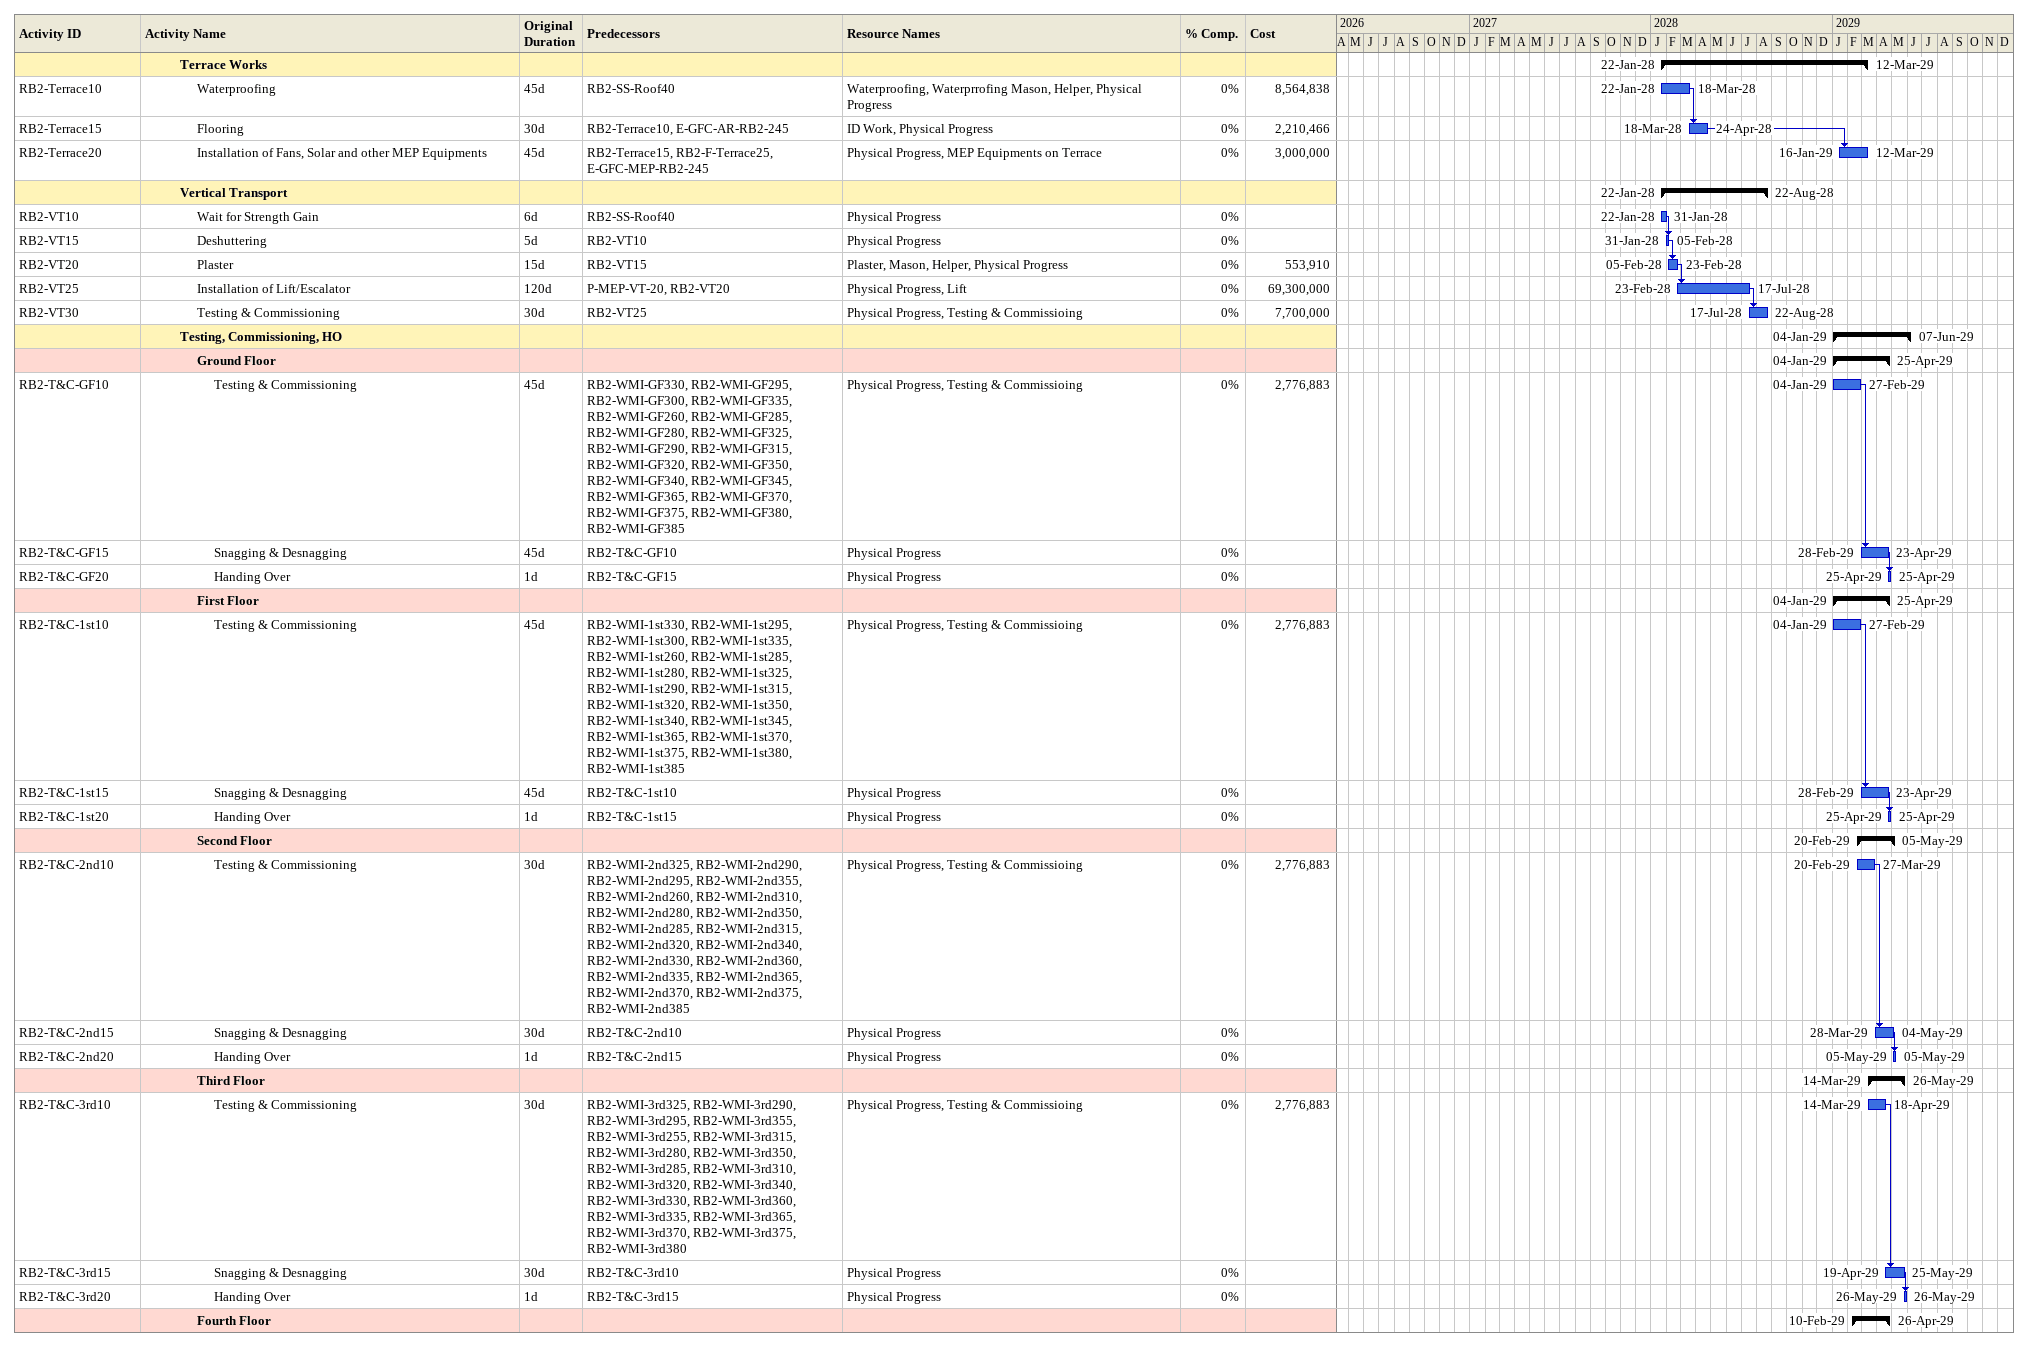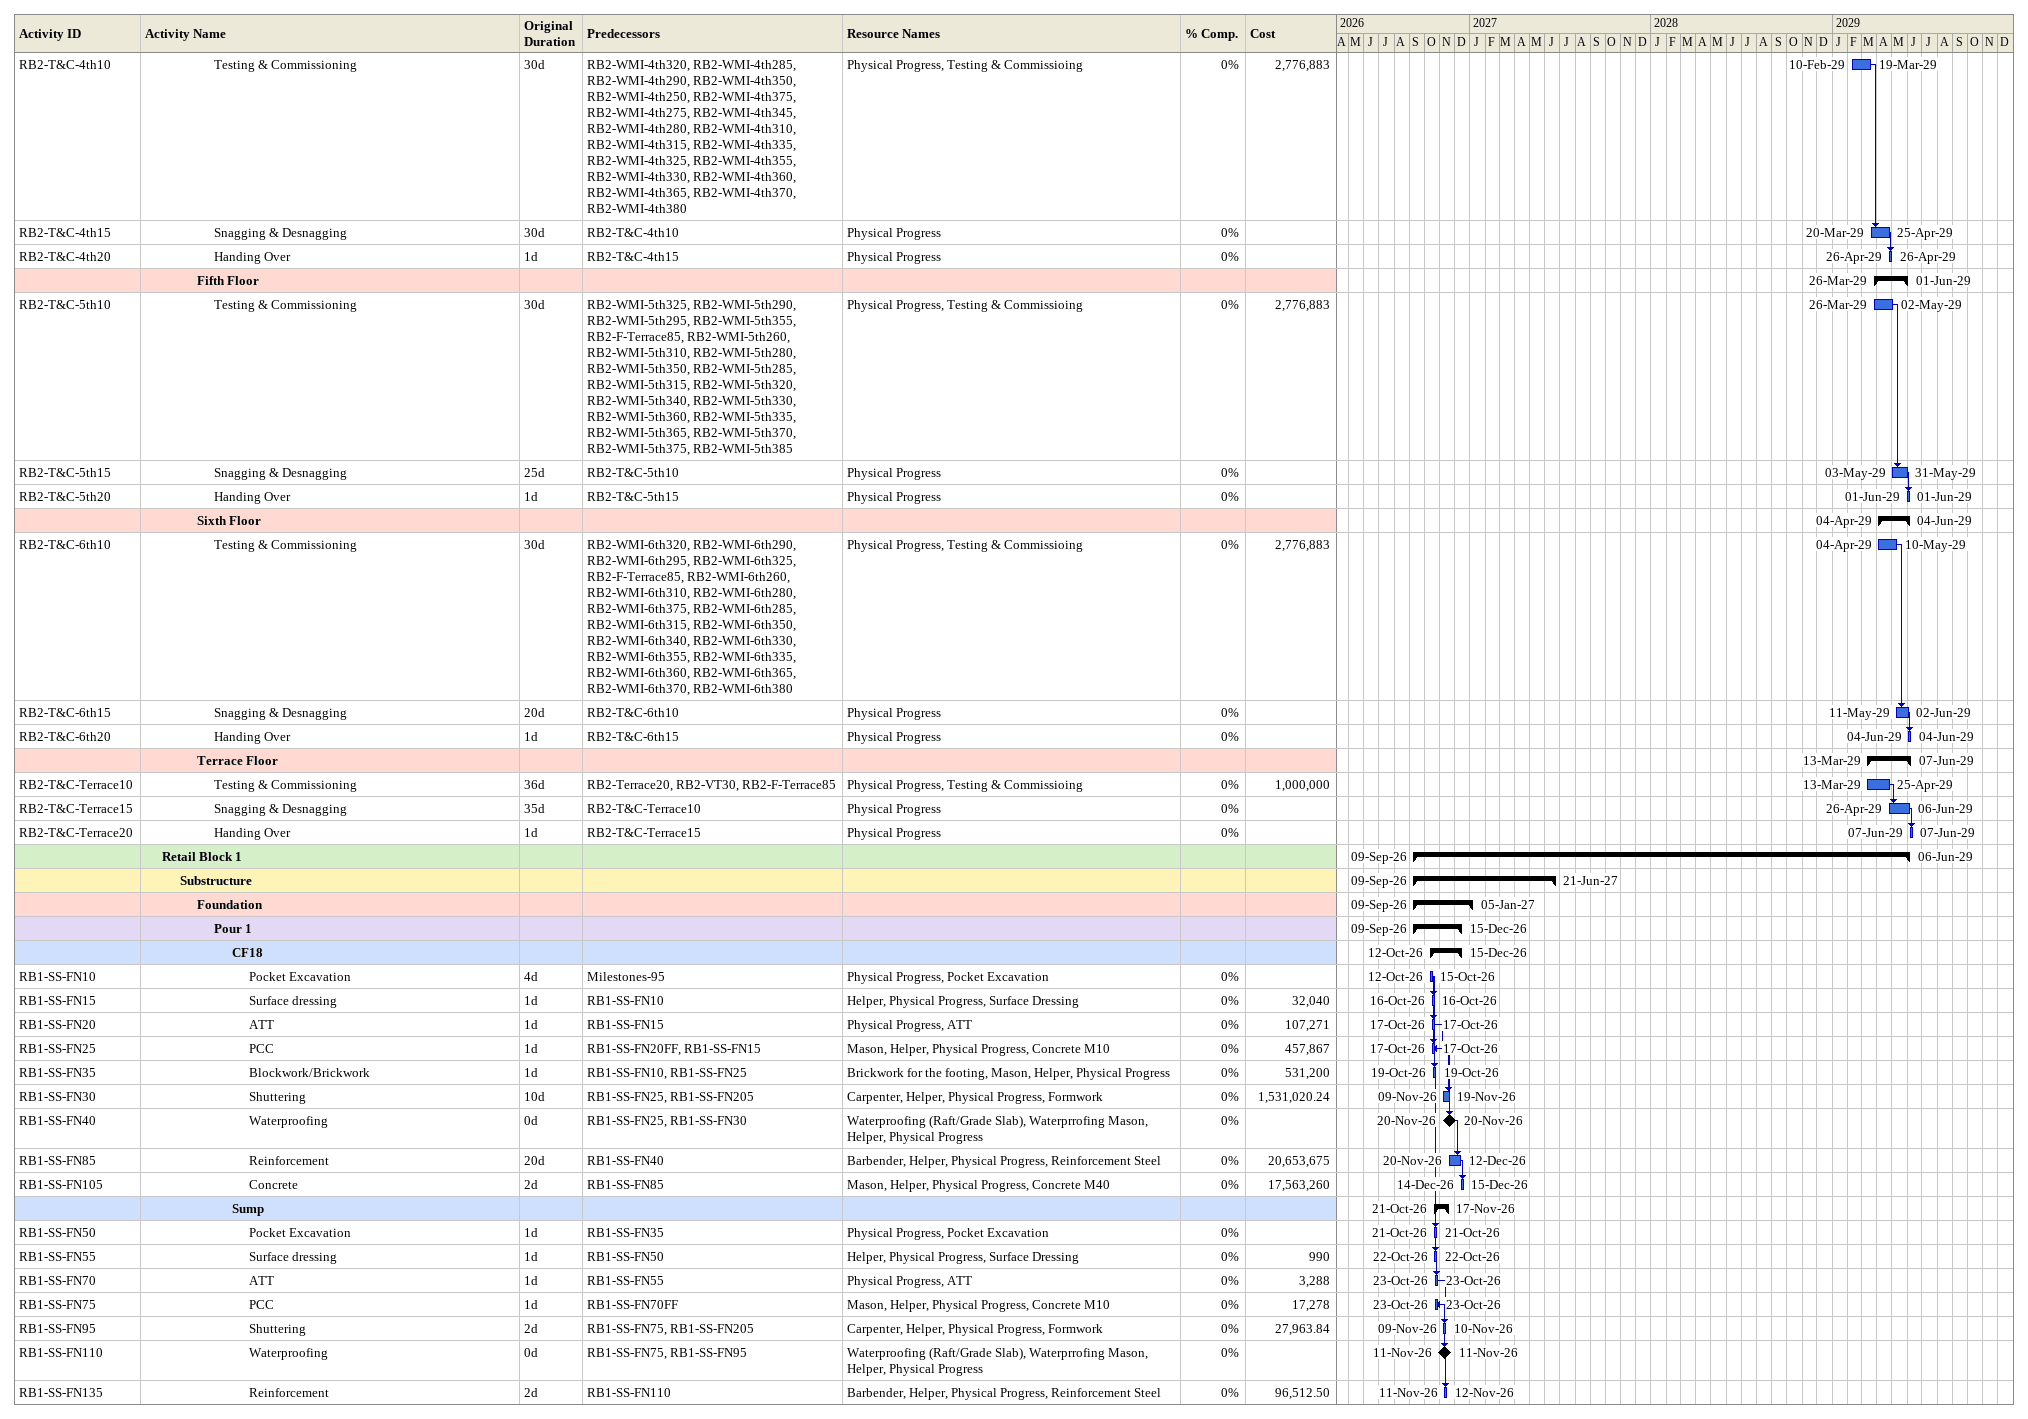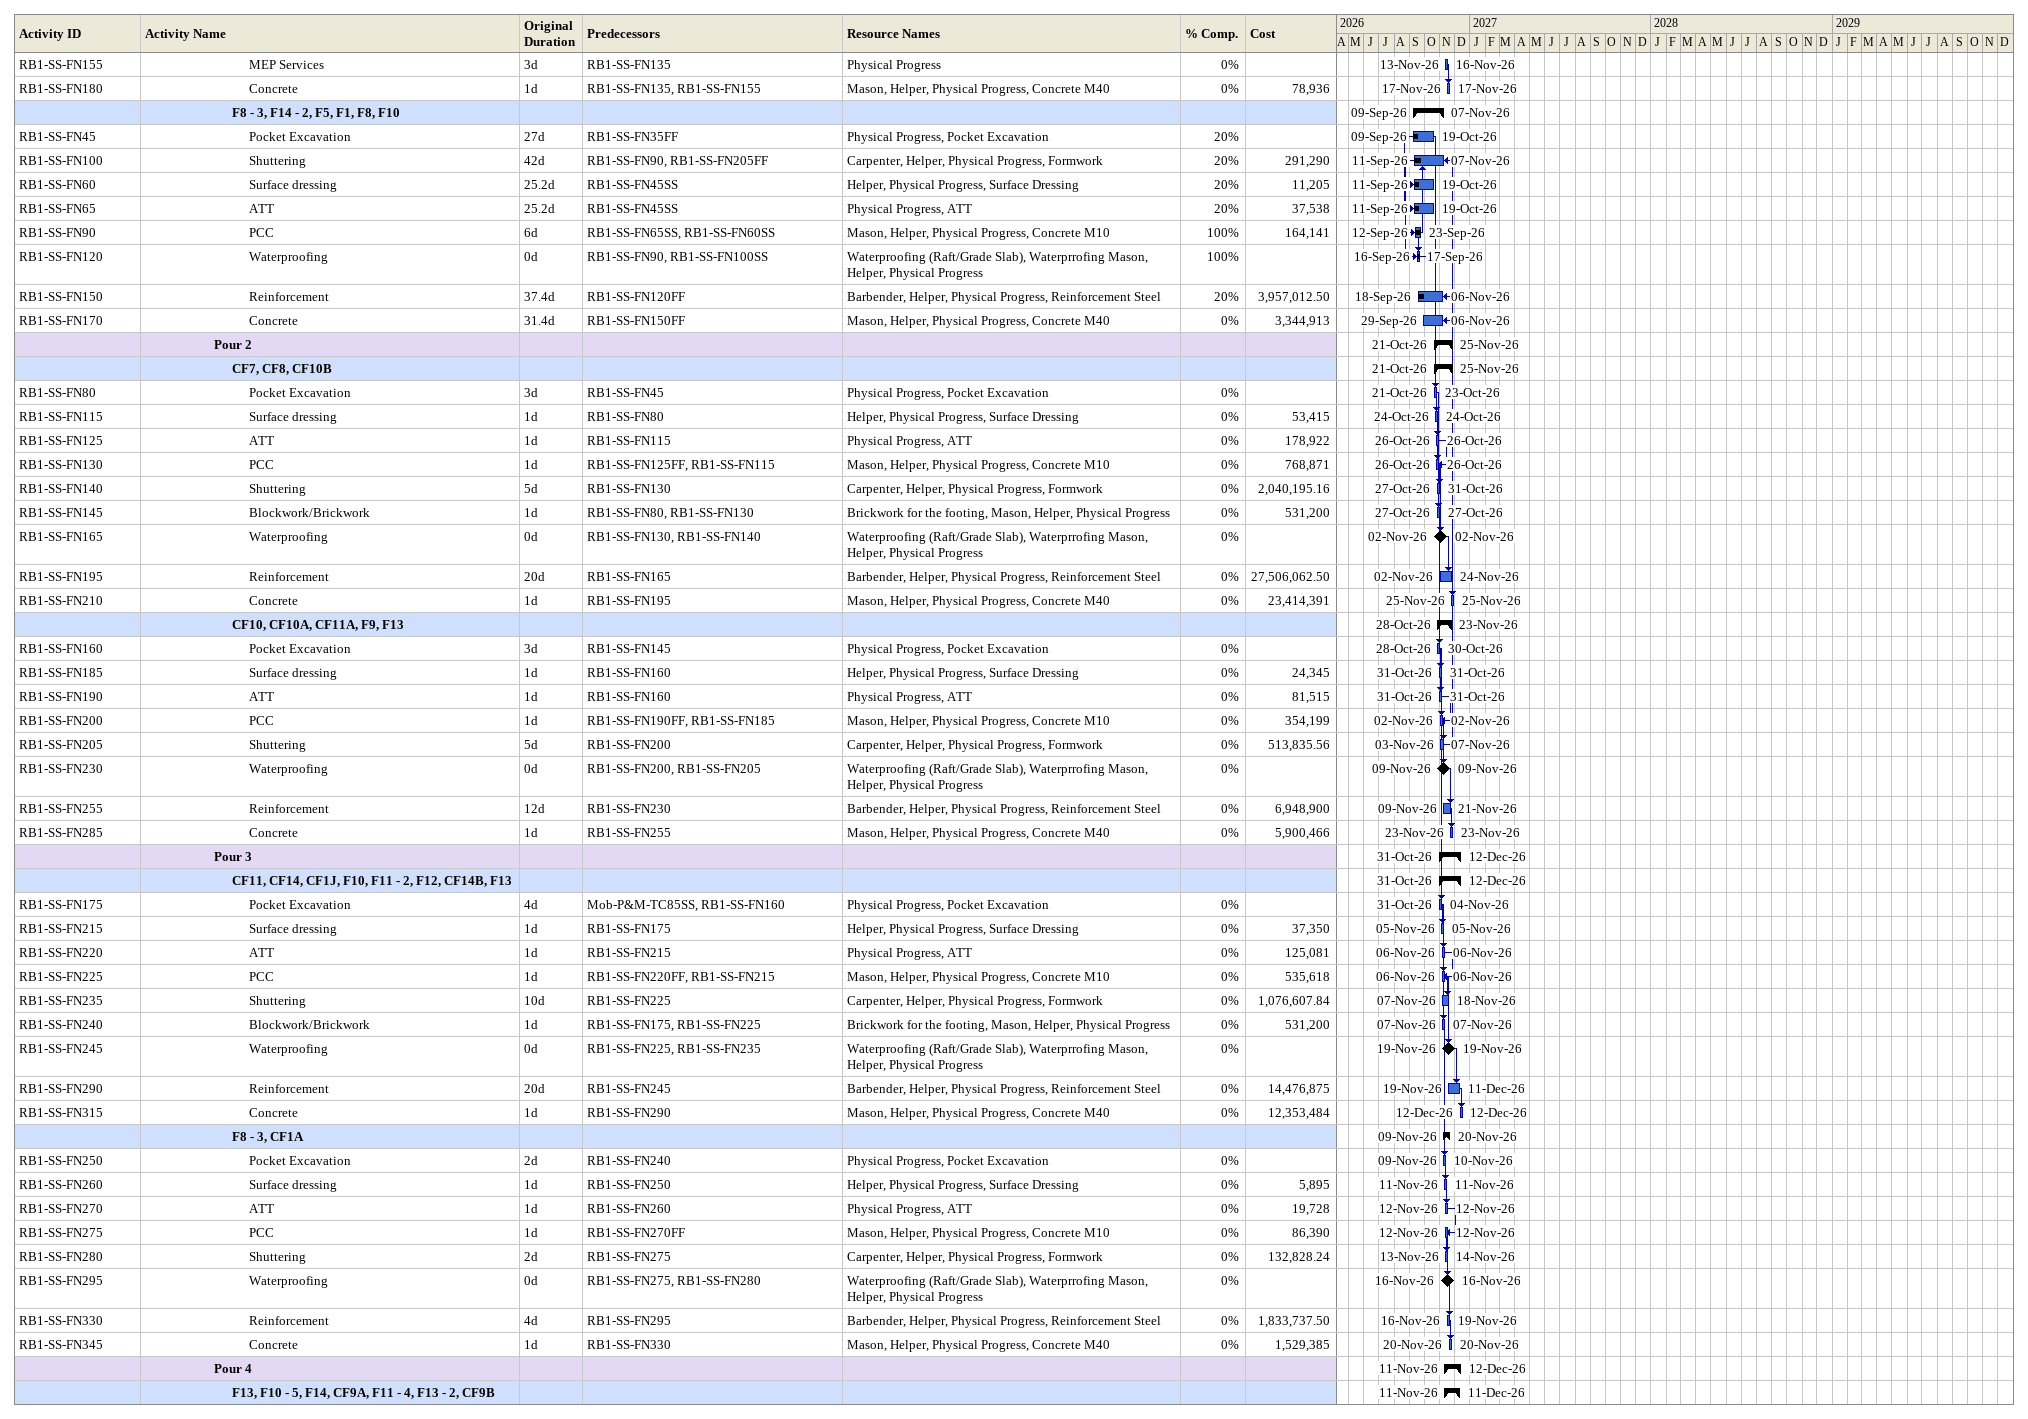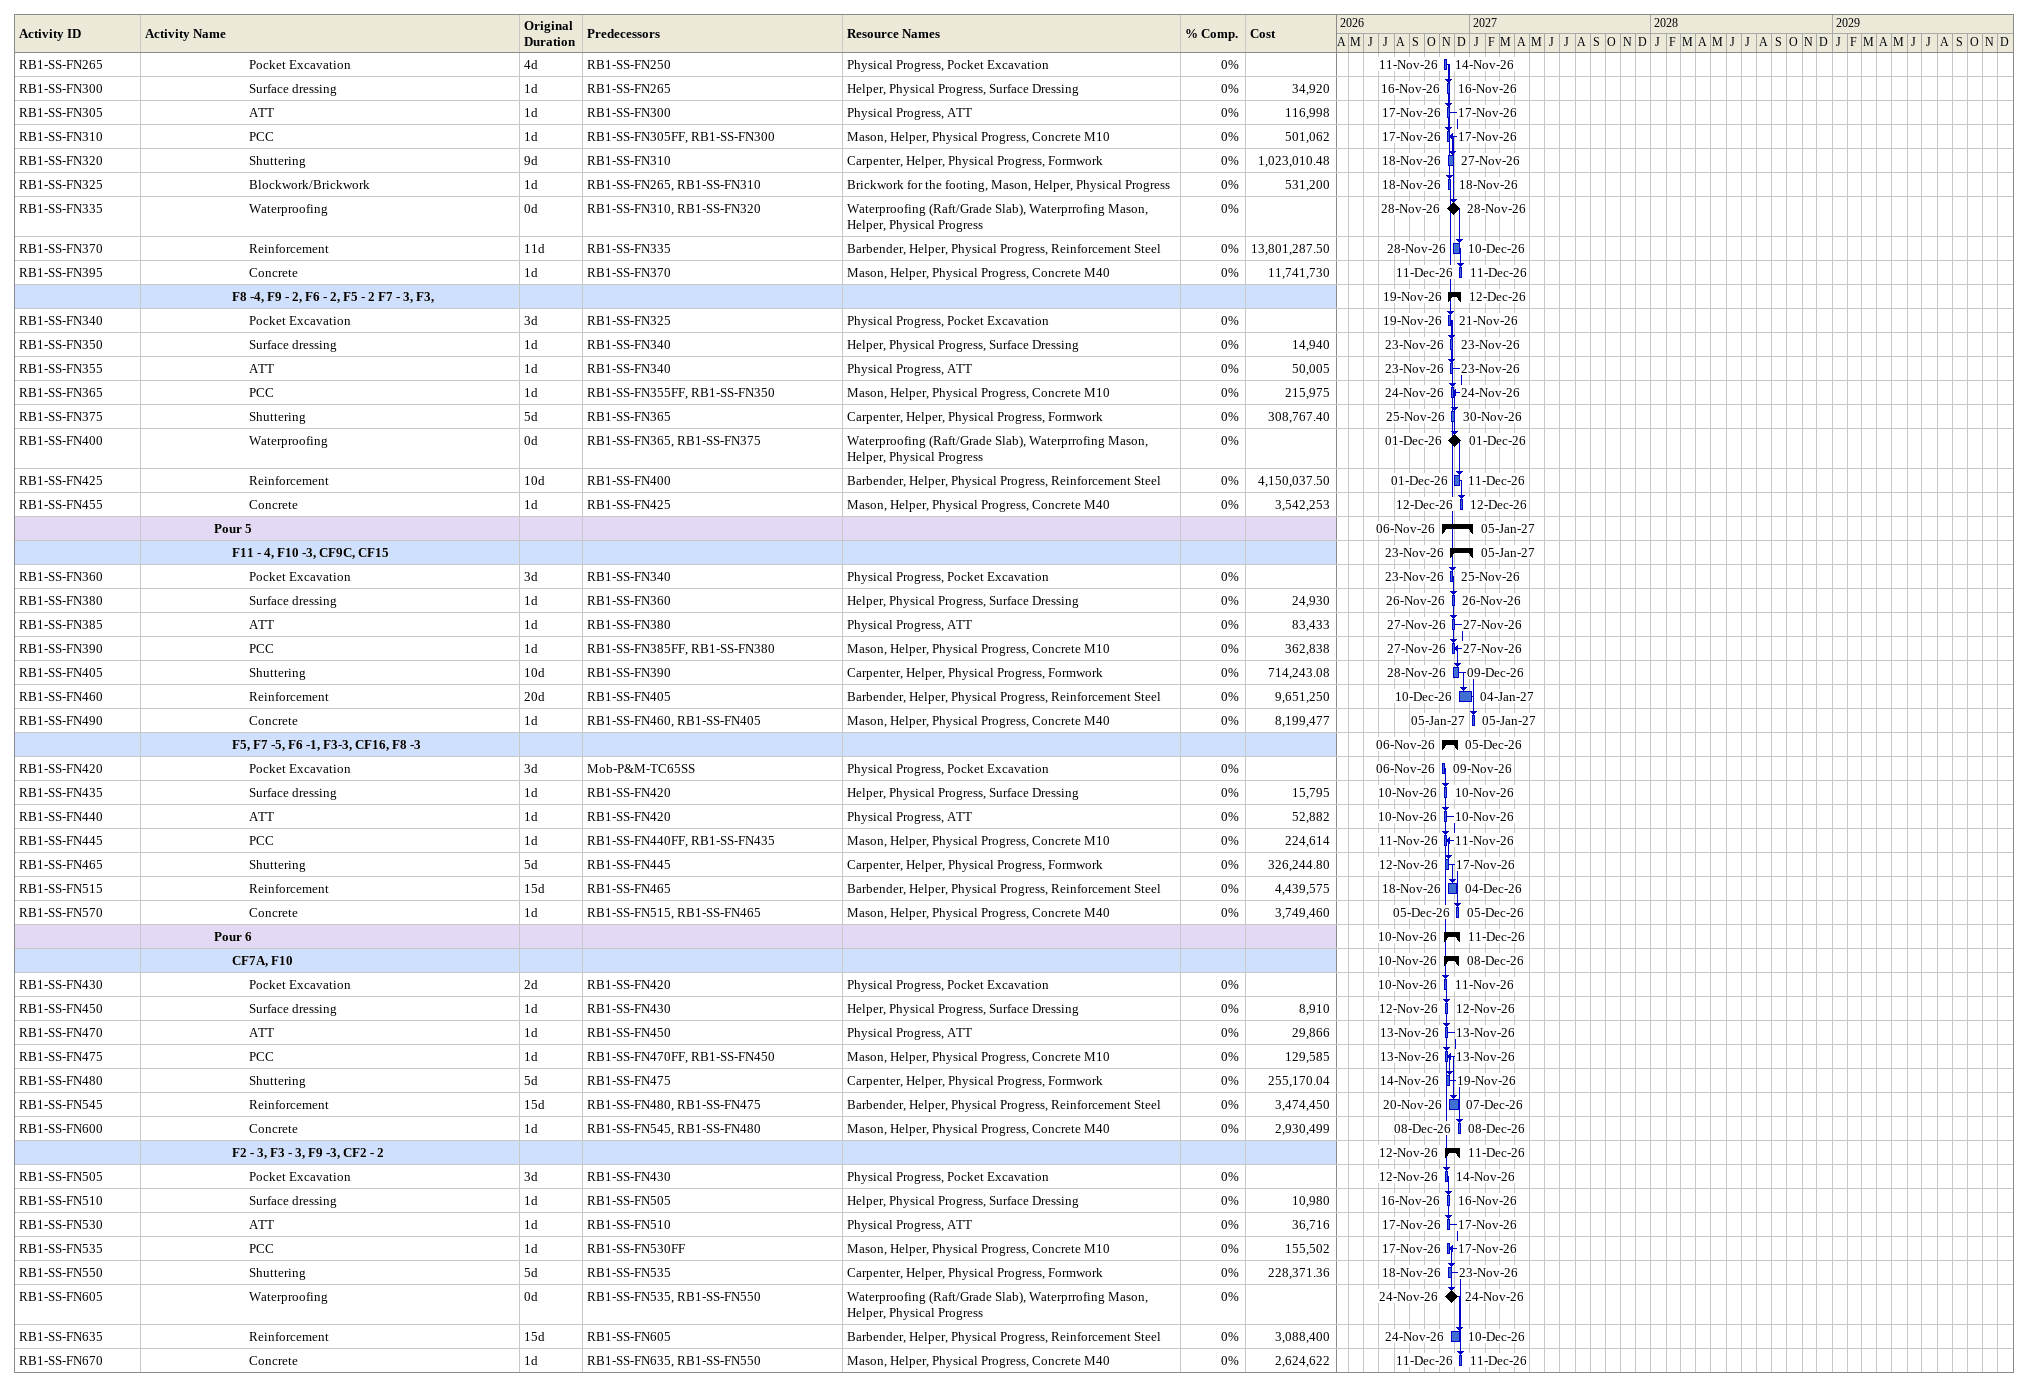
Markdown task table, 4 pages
| ID | Level | Task | Original duration | Start | Finish | Predecessors | Resources | % complete | Cost |
|---|---|---|---|---|---|---|---|---|---|
|  | 3 | **Terrace Works** |  | 2028-01-22 | 2029-03-12 |  |  |  |  |
| RB2-Terrace10 | 4 | Waterproofing | 45d | 2028-01-22 | 2028-03-18 | RB2-SS-Roof40 | Waterproofing, Waterprrofing Mason, Helper, Physical Progress | 0 | 8564838 |
| RB2-Terrace15 | 4 | Flooring | 30d | 2028-03-18 | 2028-04-24 | RB2-Terrace10, E-GFC-AR-RB2-245 | ID Work, Physical Progress | 0 | 2210466 |
| RB2-Terrace20 | 4 | Installation of Fans, Solar and other MEP Equipments | 45d | 2029-01-16 | 2029-03-12 | RB2-Terrace15, RB2-F-Terrace25, E-GFC-MEP-RB2-245 | Physical Progress, MEP Equipments on Terrace | 0 | 3000000 |
|  | 3 | **Vertical Transport** |  | 2028-01-22 | 2028-08-22 |  |  |  |  |
| RB2-VT10 | 4 | Wait for Strength Gain | 6d | 2028-01-22 | 2028-01-31 | RB2-SS-Roof40 | Physical Progress | 0 |  |
| RB2-VT15 | 4 | Deshuttering | 5d | 2028-01-31 | 2028-02-05 | RB2-VT10 | Physical Progress | 0 |  |
| RB2-VT20 | 4 | Plaster | 15d | 2028-02-05 | 2028-02-23 | RB2-VT15 | Plaster, Mason, Helper, Physical Progress | 0 | 553910 |
| RB2-VT25 | 4 | Installation of Lift/Escalator | 120d | 2028-02-23 | 2028-07-17 | P-MEP-VT-20, RB2-VT20 | Physical Progress, Lift | 0 | 69300000 |
| RB2-VT30 | 4 | Testing & Commissioning | 30d | 2028-07-17 | 2028-08-22 | RB2-VT25 | Physical Progress, Testing & Commissioing | 0 | 7700000 |
|  | 3 | **Testing, Commissioning, HO** |  | 2029-01-04 | 2029-06-07 |  |  |  |  |
|  | 4 | **Ground Floor** |  | 2029-01-04 | 2029-04-25 |  |  |  |  |
| RB2-T&C-GF10 | 5 | Testing & Commissioning | 45d | 2029-01-04 | 2029-02-27 | RB2-WMI-GF330, RB2-WMI-GF295, RB2-WMI-GF300, RB2-WMI-GF335, RB2-WMI-GF260, RB2-WMI-GF285, RB2-WMI-GF280, RB2-WMI-GF325, RB2-WMI-GF290, RB2-WMI-GF315, RB2-WMI-GF320, RB2-WMI-GF350, RB2-WMI-GF340, RB2-WMI-GF345, RB2-WMI-GF365, RB2-WMI-GF370, RB2-WMI-GF375, RB2-WMI-GF380, RB2-WMI-GF385 | Physical Progress, Testing & Commissioing | 0 | 2776883 |
| RB2-T&C-GF15 | 5 | Snagging & Desnagging | 45d | 2029-02-28 | 2029-04-23 | RB2-T&C-GF10 | Physical Progress | 0 |  |
| RB2-T&C-GF20 | 5 | Handing Over | 1d | 2029-04-25 | 2029-04-25 | RB2-T&C-GF15 | Physical Progress | 0 |  |
|  | 4 | **First Floor** |  | 2029-01-04 | 2029-04-25 |  |  |  |  |
| RB2-T&C-1st10 | 5 | Testing & Commissioning | 45d | 2029-01-04 | 2029-02-27 | RB2-WMI-1st330, RB2-WMI-1st295, RB2-WMI-1st300, RB2-WMI-1st335, RB2-WMI-1st260, RB2-WMI-1st285, RB2-WMI-1st280, RB2-WMI-1st325, RB2-WMI-1st290, RB2-WMI-1st315, RB2-WMI-1st320, RB2-WMI-1st350, RB2-WMI-1st340, RB2-WMI-1st345, RB2-WMI-1st365, RB2-WMI-1st370, RB2-WMI-1st375, RB2-WMI-1st380, RB2-WMI-1st385 | Physical Progress, Testing & Commissioing | 0 | 2776883 |
| RB2-T&C-1st15 | 5 | Snagging & Desnagging | 45d | 2029-02-28 | 2029-04-23 | RB2-T&C-1st10 | Physical Progress | 0 |  |
| RB2-T&C-1st20 | 5 | Handing Over | 1d | 2029-04-25 | 2029-04-25 | RB2-T&C-1st15 | Physical Progress | 0 |  |
|  | 4 | **Second Floor** |  | 2029-02-20 | 2029-05-05 |  |  |  |  |
| RB2-T&C-2nd10 | 5 | Testing & Commissioning | 30d | 2029-02-20 | 2029-03-27 | RB2-WMI-2nd325, RB2-WMI-2nd290, RB2-WMI-2nd295, RB2-WMI-2nd355, RB2-WMI-2nd260, RB2-WMI-2nd310, RB2-WMI-2nd280, RB2-WMI-2nd350, RB2-WMI-2nd285, RB2-WMI-2nd315, RB2-WMI-2nd320, RB2-WMI-2nd340, RB2-WMI-2nd330, RB2-WMI-2nd360, RB2-WMI-2nd335, RB2-WMI-2nd365, RB2-WMI-2nd370, RB2-WMI-2nd375, RB2-WMI-2nd385 | Physical Progress, Testing & Commissioing | 0 | 2776883 |
| RB2-T&C-2nd15 | 5 | Snagging & Desnagging | 30d | 2029-03-28 | 2029-05-04 | RB2-T&C-2nd10 | Physical Progress | 0 |  |
| RB2-T&C-2nd20 | 5 | Handing Over | 1d | 2029-05-05 | 2029-05-05 | RB2-T&C-2nd15 | Physical Progress | 0 |  |
|  | 4 | **Third Floor** |  | 2029-03-14 | 2029-05-26 |  |  |  |  |
| RB2-T&C-3rd10 | 5 | Testing & Commissioning | 30d | 2029-03-14 | 2029-04-18 | RB2-WMI-3rd325, RB2-WMI-3rd290, RB2-WMI-3rd295, RB2-WMI-3rd355, RB2-WMI-3rd255, RB2-WMI-3rd315, RB2-WMI-3rd280, RB2-WMI-3rd350, RB2-WMI-3rd285, RB2-WMI-3rd310, RB2-WMI-3rd320, RB2-WMI-3rd340, RB2-WMI-3rd330, RB2-WMI-3rd360, RB2-WMI-3rd335, RB2-WMI-3rd365, RB2-WMI-3rd370, RB2-WMI-3rd375, RB2-WMI-3rd380 | Physical Progress, Testing & Commissioing | 0 | 2776883 |
| RB2-T&C-3rd15 | 5 | Snagging & Desnagging | 30d | 2029-04-19 | 2029-05-25 | RB2-T&C-3rd10 | Physical Progress | 0 |  |
| RB2-T&C-3rd20 | 5 | Handing Over | 1d | 2029-05-26 | 2029-05-26 | RB2-T&C-3rd15 | Physical Progress | 0 |  |
|  | 4 | **Fourth Floor** |  | 2029-02-10 | 2029-04-26 |  |  |  |  |
| RB2-T&C-4th10 | 5 | Testing & Commissioning | 30d | 2029-02-10 | 2029-03-19 | RB2-WMI-4th320, RB2-WMI-4th285, RB2-WMI-4th290, RB2-WMI-4th350, RB2-WMI-4th250, RB2-WMI-4th375, RB2-WMI-4th275, RB2-WMI-4th345, RB2-WMI-4th280, RB2-WMI-4th310, RB2-WMI-4th315, RB2-WMI-4th335, RB2-WMI-4th325, RB2-WMI-4th355, RB2-WMI-4th330, RB2-WMI-4th360, RB2-WMI-4th365, RB2-WMI-4th370, RB2-WMI-4th380 | Physical Progress, Testing & Commissioing | 0 | 2776883 |
| RB2-T&C-4th15 | 5 | Snagging & Desnagging | 30d | 2029-03-20 | 2029-04-25 | RB2-T&C-4th10 | Physical Progress | 0 |  |
| RB2-T&C-4th20 | 5 | Handing Over | 1d | 2029-04-26 | 2029-04-26 | RB2-T&C-4th15 | Physical Progress | 0 |  |
|  | 4 | **Fifth Floor** |  | 2029-03-26 | 2029-06-01 |  |  |  |  |
| RB2-T&C-5th10 | 5 | Testing & Commissioning | 30d | 2029-03-26 | 2029-05-02 | RB2-WMI-5th325, RB2-WMI-5th290, RB2-WMI-5th295, RB2-WMI-5th355, RB2-F-Terrace85, RB2-WMI-5th260, RB2-WMI-5th310, RB2-WMI-5th280, RB2-WMI-5th350, RB2-WMI-5th285, RB2-WMI-5th315, RB2-WMI-5th320, RB2-WMI-5th340, RB2-WMI-5th330, RB2-WMI-5th360, RB2-WMI-5th335, RB2-WMI-5th365, RB2-WMI-5th370, RB2-WMI-5th375, RB2-WMI-5th385 | Physical Progress, Testing & Commissioing | 0 | 2776883 |
| RB2-T&C-5th15 | 5 | Snagging & Desnagging | 25d | 2029-05-03 | 2029-05-31 | RB2-T&C-5th10 | Physical Progress | 0 |  |
| RB2-T&C-5th20 | 5 | Handing Over | 1d | 2029-06-01 | 2029-06-01 | RB2-T&C-5th15 | Physical Progress | 0 |  |
|  | 4 | **Sixth Floor** |  | 2029-04-04 | 2029-06-04 |  |  |  |  |
| RB2-T&C-6th10 | 5 | Testing & Commissioning | 30d | 2029-04-04 | 2029-05-10 | RB2-WMI-6th320, RB2-WMI-6th290, RB2-WMI-6th295, RB2-WMI-6th325, RB2-F-Terrace85, RB2-WMI-6th260, RB2-WMI-6th310, RB2-WMI-6th280, RB2-WMI-6th375, RB2-WMI-6th285, RB2-WMI-6th315, RB2-WMI-6th350, RB2-WMI-6th340, RB2-WMI-6th330, RB2-WMI-6th355, RB2-WMI-6th335, RB2-WMI-6th360, RB2-WMI-6th365, RB2-WMI-6th370, RB2-WMI-6th380 | Physical Progress, Testing & Commissioing | 0 | 2776883 |
| RB2-T&C-6th15 | 5 | Snagging & Desnagging | 20d | 2029-05-11 | 2029-06-02 | RB2-T&C-6th10 | Physical Progress | 0 |  |
| RB2-T&C-6th20 | 5 | Handing Over | 1d | 2029-06-04 | 2029-06-04 | RB2-T&C-6th15 | Physical Progress | 0 |  |
|  | 4 | **Terrace Floor** |  | 2029-03-13 | 2029-06-07 |  |  |  |  |
| RB2-T&C-Terrace10 | 5 | Testing & Commissioning | 36d | 2029-03-13 | 2029-04-25 | RB2-Terrace20, RB2-VT30, RB2-F-Terrace85 | Physical Progress, Testing & Commissioing | 0 | 1000000 |
| RB2-T&C-Terrace15 | 5 | Snagging & Desnagging | 35d | 2029-04-26 | 2029-06-06 | RB2-T&C-Terrace10 | Physical Progress | 0 |  |
| RB2-T&C-Terrace20 | 5 | Handing Over | 1d | 2029-06-07 | 2029-06-07 | RB2-T&C-Terrace15 | Physical Progress | 0 |  |
|  | 2 | **Retail Block 1** |  | 2026-09-09 | 2029-06-06 |  |  |  |  |
|  | 3 | **Substructure** |  | 2026-09-09 | 2027-06-21 |  |  |  |  |
|  | 4 | **Foundation** |  | 2026-09-09 | 2027-01-05 |  |  |  |  |
|  | 5 | **Pour 1** |  | 2026-09-09 | 2026-12-15 |  |  |  |  |
|  | 6 | **CF18** |  | 2026-10-12 | 2026-12-15 |  |  |  |  |
| RB1-SS-FN10 | 7 | Pocket Excavation | 4d | 2026-10-12 | 2026-10-15 | Milestones-95 | Physical Progress, Pocket Excavation | 0 |  |
| RB1-SS-FN15 | 7 | Surface dressing | 1d | 2026-10-16 | 2026-10-16 | RB1-SS-FN10 | Helper, Physical Progress, Surface Dressing | 0 | 32040 |
| RB1-SS-FN20 | 7 | ATT | 1d | 2026-10-17 | 2026-10-17 | RB1-SS-FN15 | Physical Progress, ATT | 0 | 107271 |
| RB1-SS-FN25 | 7 | PCC | 1d | 2026-10-17 | 2026-10-17 | RB1-SS-FN20FF, RB1-SS-FN15 | Mason, Helper, Physical Progress, Concrete M10 | 0 | 457867 |
| RB1-SS-FN35 | 7 | Blockwork/Brickwork | 1d | 2026-10-19 | 2026-10-19 | RB1-SS-FN10, RB1-SS-FN25 | Brickwork for the footing, Mason, Helper, Physical Progress | 0 | 531200 |
| RB1-SS-FN30 | 7 | Shuttering | 10d | 2026-11-09 | 2026-11-19 | RB1-SS-FN25, RB1-SS-FN205 | Carpenter, Helper, Physical Progress, Formwork | 0 | 1531020.24 |
| RB1-SS-FN40 | 7 | Waterproofing | 0d | 2026-11-20 | 2026-11-20 | RB1-SS-FN25, RB1-SS-FN30 | Waterproofing (Raft/Grade Slab), Waterprrofing Mason, Helper, Physical Progress | 0 |  |
| RB1-SS-FN85 | 7 | Reinforcement | 20d | 2026-11-20 | 2026-12-12 | RB1-SS-FN40 | Barbender, Helper, Physical Progress, Reinforcement Steel | 0 | 20653675 |
| RB1-SS-FN105 | 7 | Concrete | 2d | 2026-12-14 | 2026-12-15 | RB1-SS-FN85 | Mason, Helper, Physical Progress, Concrete M40 | 0 | 17563260 |
|  | 6 | **Sump** |  | 2026-10-21 | 2026-11-17 |  |  |  |  |
| RB1-SS-FN50 | 7 | Pocket Excavation | 1d | 2026-10-21 | 2026-10-21 | RB1-SS-FN35 | Physical Progress, Pocket Excavation | 0 |  |
| RB1-SS-FN55 | 7 | Surface dressing | 1d | 2026-10-22 | 2026-10-22 | RB1-SS-FN50 | Helper, Physical Progress, Surface Dressing | 0 | 990 |
| RB1-SS-FN70 | 7 | ATT | 1d | 2026-10-23 | 2026-10-23 | RB1-SS-FN55 | Physical Progress, ATT | 0 | 3288 |
| RB1-SS-FN75 | 7 | PCC | 1d | 2026-10-23 | 2026-10-23 | RB1-SS-FN70FF | Mason, Helper, Physical Progress, Concrete M10 | 0 | 17278 |
| RB1-SS-FN95 | 7 | Shuttering | 2d | 2026-11-09 | 2026-11-10 | RB1-SS-FN75, RB1-SS-FN205 | Carpenter, Helper, Physical Progress, Formwork | 0 | 27963.84 |
| RB1-SS-FN110 | 7 | Waterproofing | 0d | 2026-11-11 | 2026-11-11 | RB1-SS-FN75, RB1-SS-FN95 | Waterproofing (Raft/Grade Slab), Waterprrofing Mason, Helper, Physical Progress | 0 |  |
| RB1-SS-FN135 | 7 | Reinforcement | 2d | 2026-11-11 | 2026-11-12 | RB1-SS-FN110 | Barbender, Helper, Physical Progress, Reinforcement Steel | 0 | 96512.50 |
| RB1-SS-FN155 | 7 | MEP Services | 3d | 2026-11-13 | 2026-11-16 | RB1-SS-FN135 | Physical Progress | 0 |  |
| RB1-SS-FN180 | 7 | Concrete | 1d | 2026-11-17 | 2026-11-17 | RB1-SS-FN135, RB1-SS-FN155 | Mason, Helper, Physical Progress, Concrete M40 | 0 | 78936 |
|  | 6 | **F8 - 3, F14 - 2, F5, F1, F8, F10** |  | 2026-09-09 | 2026-11-07 |  |  |  |  |
| RB1-SS-FN45 | 7 | Pocket Excavation | 27d | 2026-09-09 | 2026-10-19 | RB1-SS-FN35FF | Physical Progress, Pocket Excavation | 20 |  |
| RB1-SS-FN100 | 7 | Shuttering | 42d | 2026-09-11 | 2026-11-07 | RB1-SS-FN90, RB1-SS-FN205FF | Carpenter, Helper, Physical Progress, Formwork | 20 | 291290 |
| RB1-SS-FN60 | 7 | Surface dressing | 25.2d | 2026-09-11 | 2026-10-19 | RB1-SS-FN45SS | Helper, Physical Progress, Surface Dressing | 20 | 11205 |
| RB1-SS-FN65 | 7 | ATT | 25.2d | 2026-09-11 | 2026-10-19 | RB1-SS-FN45SS | Physical Progress, ATT | 20 | 37538 |
| RB1-SS-FN90 | 7 | PCC | 6d | 2026-09-12 | 2026-09-23 | RB1-SS-FN65SS, RB1-SS-FN60SS | Mason, Helper, Physical Progress, Concrete M10 | 100 | 164141 |
| RB1-SS-FN120 | 7 | Waterproofing | 0d | 2026-09-16 | 2026-09-17 | RB1-SS-FN90, RB1-SS-FN100SS | Waterproofing (Raft/Grade Slab), Waterprrofing Mason, Helper, Physical Progress | 100 |  |
| RB1-SS-FN150 | 7 | Reinforcement | 37.4d | 2026-09-18 | 2026-11-06 | RB1-SS-FN120FF | Barbender, Helper, Physical Progress, Reinforcement Steel | 20 | 3957012.50 |
| RB1-SS-FN170 | 7 | Concrete | 31.4d | 2026-09-29 | 2026-11-06 | RB1-SS-FN150FF | Mason, Helper, Physical Progress, Concrete M40 | 0 | 3344913 |
|  | 5 | **Pour 2** |  | 2026-10-21 | 2026-11-25 |  |  |  |  |
|  | 6 | **CF7, CF8, CF10B** |  | 2026-10-21 | 2026-11-25 |  |  |  |  |
| RB1-SS-FN80 | 7 | Pocket Excavation | 3d | 2026-10-21 | 2026-10-23 | RB1-SS-FN45 | Physical Progress, Pocket Excavation | 0 |  |
| RB1-SS-FN115 | 7 | Surface dressing | 1d | 2026-10-24 | 2026-10-24 | RB1-SS-FN80 | Helper, Physical Progress, Surface Dressing | 0 | 53415 |
| RB1-SS-FN125 | 7 | ATT | 1d | 2026-10-26 | 2026-10-26 | RB1-SS-FN115 | Physical Progress, ATT | 0 | 178922 |
| RB1-SS-FN130 | 7 | PCC | 1d | 2026-10-26 | 2026-10-26 | RB1-SS-FN125FF, RB1-SS-FN115 | Mason, Helper, Physical Progress, Concrete M10 | 0 | 768871 |
| RB1-SS-FN140 | 7 | Shuttering | 5d | 2026-10-27 | 2026-10-31 | RB1-SS-FN130 | Carpenter, Helper, Physical Progress, Formwork | 0 | 2040195.16 |
| RB1-SS-FN145 | 7 | Blockwork/Brickwork | 1d | 2026-10-27 | 2026-10-27 | RB1-SS-FN80, RB1-SS-FN130 | Brickwork for the footing, Mason, Helper, Physical Progress | 0 | 531200 |
| RB1-SS-FN165 | 7 | Waterproofing | 0d | 2026-11-02 | 2026-11-02 | RB1-SS-FN130, RB1-SS-FN140 | Waterproofing (Raft/Grade Slab), Waterprrofing Mason, Helper, Physical Progress | 0 |  |
| RB1-SS-FN195 | 7 | Reinforcement | 20d | 2026-11-02 | 2026-11-24 | RB1-SS-FN165 | Barbender, Helper, Physical Progress, Reinforcement Steel | 0 | 27506062.50 |
| RB1-SS-FN210 | 7 | Concrete | 1d | 2026-11-25 | 2026-11-25 | RB1-SS-FN195 | Mason, Helper, Physical Progress, Concrete M40 | 0 | 23414391 |
|  | 6 | **CF10, CF10A, CF11A, F9, F13** |  | 2026-10-28 | 2026-11-23 |  |  |  |  |
| RB1-SS-FN160 | 7 | Pocket Excavation | 3d | 2026-10-28 | 2026-10-30 | RB1-SS-FN145 | Physical Progress, Pocket Excavation | 0 |  |
| RB1-SS-FN185 | 7 | Surface dressing | 1d | 2026-10-31 | 2026-10-31 | RB1-SS-FN160 | Helper, Physical Progress, Surface Dressing | 0 | 24345 |
| RB1-SS-FN190 | 7 | ATT | 1d | 2026-10-31 | 2026-10-31 | RB1-SS-FN160 | Physical Progress, ATT | 0 | 81515 |
| RB1-SS-FN200 | 7 | PCC | 1d | 2026-11-02 | 2026-11-02 | RB1-SS-FN190FF, RB1-SS-FN185 | Mason, Helper, Physical Progress, Concrete M10 | 0 | 354199 |
| RB1-SS-FN205 | 7 | Shuttering | 5d | 2026-11-03 | 2026-11-07 | RB1-SS-FN200 | Carpenter, Helper, Physical Progress, Formwork | 0 | 513835.56 |
| RB1-SS-FN230 | 7 | Waterproofing | 0d | 2026-11-09 | 2026-11-09 | RB1-SS-FN200, RB1-SS-FN205 | Waterproofing (Raft/Grade Slab), Waterprrofing Mason, Helper, Physical Progress | 0 |  |
| RB1-SS-FN255 | 7 | Reinforcement | 12d | 2026-11-09 | 2026-11-21 | RB1-SS-FN230 | Barbender, Helper, Physical Progress, Reinforcement Steel | 0 | 6948900 |
| RB1-SS-FN285 | 7 | Concrete | 1d | 2026-11-23 | 2026-11-23 | RB1-SS-FN255 | Mason, Helper, Physical Progress, Concrete M40 | 0 | 5900466 |
|  | 5 | **Pour 3** |  | 2026-10-31 | 2026-12-12 |  |  |  |  |
|  | 6 | **CF11, CF14, CF1J, F10, F11 - 2, F12, CF14B, F13** |  | 2026-10-31 | 2026-12-12 |  |  |  |  |
| RB1-SS-FN175 | 7 | Pocket Excavation | 4d | 2026-10-31 | 2026-11-04 | Mob-P&M-TC85SS, RB1-SS-FN160 | Physical Progress, Pocket Excavation | 0 |  |
| RB1-SS-FN215 | 7 | Surface dressing | 1d | 2026-11-05 | 2026-11-05 | RB1-SS-FN175 | Helper, Physical Progress, Surface Dressing | 0 | 37350 |
| RB1-SS-FN220 | 7 | ATT | 1d | 2026-11-06 | 2026-11-06 | RB1-SS-FN215 | Physical Progress, ATT | 0 | 125081 |
| RB1-SS-FN225 | 7 | PCC | 1d | 2026-11-06 | 2026-11-06 | RB1-SS-FN220FF, RB1-SS-FN215 | Mason, Helper, Physical Progress, Concrete M10 | 0 | 535618 |
| RB1-SS-FN235 | 7 | Shuttering | 10d | 2026-11-07 | 2026-11-18 | RB1-SS-FN225 | Carpenter, Helper, Physical Progress, Formwork | 0 | 1076607.84 |
| RB1-SS-FN240 | 7 | Blockwork/Brickwork | 1d | 2026-11-07 | 2026-11-07 | RB1-SS-FN175, RB1-SS-FN225 | Brickwork for the footing, Mason, Helper, Physical Progress | 0 | 531200 |
| RB1-SS-FN245 | 7 | Waterproofing | 0d | 2026-11-19 | 2026-11-19 | RB1-SS-FN225, RB1-SS-FN235 | Waterproofing (Raft/Grade Slab), Waterprrofing Mason, Helper, Physical Progress | 0 |  |
| RB1-SS-FN290 | 7 | Reinforcement | 20d | 2026-11-19 | 2026-12-11 | RB1-SS-FN245 | Barbender, Helper, Physical Progress, Reinforcement Steel | 0 | 14476875 |
| RB1-SS-FN315 | 7 | Concrete | 1d | 2026-12-12 | 2026-12-12 | RB1-SS-FN290 | Mason, Helper, Physical Progress, Concrete M40 | 0 | 12353484 |
|  | 6 | **F8 - 3, CF1A** |  | 2026-11-09 | 2026-11-20 |  |  |  |  |
| RB1-SS-FN250 | 7 | Pocket Excavation | 2d | 2026-11-09 | 2026-11-10 | RB1-SS-FN240 | Physical Progress, Pocket Excavation | 0 |  |
| RB1-SS-FN260 | 7 | Surface dressing | 1d | 2026-11-11 | 2026-11-11 | RB1-SS-FN250 | Helper, Physical Progress, Surface Dressing | 0 | 5895 |
| RB1-SS-FN270 | 7 | ATT | 1d | 2026-11-12 | 2026-11-12 | RB1-SS-FN260 | Physical Progress, ATT | 0 | 19728 |
| RB1-SS-FN275 | 7 | PCC | 1d | 2026-11-12 | 2026-11-12 | RB1-SS-FN270FF | Mason, Helper, Physical Progress, Concrete M10 | 0 | 86390 |
| RB1-SS-FN280 | 7 | Shuttering | 2d | 2026-11-13 | 2026-11-14 | RB1-SS-FN275 | Carpenter, Helper, Physical Progress, Formwork | 0 | 132828.24 |
| RB1-SS-FN295 | 7 | Waterproofing | 0d | 2026-11-16 | 2026-11-16 | RB1-SS-FN275, RB1-SS-FN280 | Waterproofing (Raft/Grade Slab), Waterprrofing Mason, Helper, Physical Progress | 0 |  |
| RB1-SS-FN330 | 7 | Reinforcement | 4d | 2026-11-16 | 2026-11-19 | RB1-SS-FN295 | Barbender, Helper, Physical Progress, Reinforcement Steel | 0 | 1833737.50 |
| RB1-SS-FN345 | 7 | Concrete | 1d | 2026-11-20 | 2026-11-20 | RB1-SS-FN330 | Mason, Helper, Physical Progress, Concrete M40 | 0 | 1529385 |
|  | 5 | **Pour 4** |  | 2026-11-11 | 2026-12-12 |  |  |  |  |
|  | 6 | **F13, F10 - 5, F14, CF9A, F11 - 4, F13 - 2, CF9B** |  | 2026-11-11 | 2026-12-11 |  |  |  |  |
| RB1-SS-FN265 | 7 | Pocket Excavation | 4d | 2026-11-11 | 2026-11-14 | RB1-SS-FN250 | Physical Progress, Pocket Excavation | 0 |  |
| RB1-SS-FN300 | 7 | Surface dressing | 1d | 2026-11-16 | 2026-11-16 | RB1-SS-FN265 | Helper, Physical Progress, Surface Dressing | 0 | 34920 |
| RB1-SS-FN305 | 7 | ATT | 1d | 2026-11-17 | 2026-11-17 | RB1-SS-FN300 | Physical Progress, ATT | 0 | 116998 |
| RB1-SS-FN310 | 7 | PCC | 1d | 2026-11-17 | 2026-11-17 | RB1-SS-FN305FF, RB1-SS-FN300 | Mason, Helper, Physical Progress, Concrete M10 | 0 | 501062 |
| RB1-SS-FN320 | 7 | Shuttering | 9d | 2026-11-18 | 2026-11-27 | RB1-SS-FN310 | Carpenter, Helper, Physical Progress, Formwork | 0 | 1023010.48 |
| RB1-SS-FN325 | 7 | Blockwork/Brickwork | 1d | 2026-11-18 | 2026-11-18 | RB1-SS-FN265, RB1-SS-FN310 | Brickwork for the footing, Mason, Helper, Physical Progress | 0 | 531200 |
| RB1-SS-FN335 | 7 | Waterproofing | 0d | 2026-11-28 | 2026-11-28 | RB1-SS-FN310, RB1-SS-FN320 | Waterproofing (Raft/Grade Slab), Waterprrofing Mason, Helper, Physical Progress | 0 |  |
| RB1-SS-FN370 | 7 | Reinforcement | 11d | 2026-11-28 | 2026-12-10 | RB1-SS-FN335 | Barbender, Helper, Physical Progress, Reinforcement Steel | 0 | 13801287.50 |
| RB1-SS-FN395 | 7 | Concrete | 1d | 2026-12-11 | 2026-12-11 | RB1-SS-FN370 | Mason, Helper, Physical Progress, Concrete M40 | 0 | 11741730 |
|  | 6 | **F8 -4, F9 - 2, F6 - 2, F5 - 2 F7 - 3, F3,** |  | 2026-11-19 | 2026-12-12 |  |  |  |  |
| RB1-SS-FN340 | 7 | Pocket Excavation | 3d | 2026-11-19 | 2026-11-21 | RB1-SS-FN325 | Physical Progress, Pocket Excavation | 0 |  |
| RB1-SS-FN350 | 7 | Surface dressing | 1d | 2026-11-23 | 2026-11-23 | RB1-SS-FN340 | Helper, Physical Progress, Surface Dressing | 0 | 14940 |
| RB1-SS-FN355 | 7 | ATT | 1d | 2026-11-23 | 2026-11-23 | RB1-SS-FN340 | Physical Progress, ATT | 0 | 50005 |
| RB1-SS-FN365 | 7 | PCC | 1d | 2026-11-24 | 2026-11-24 | RB1-SS-FN355FF, RB1-SS-FN350 | Mason, Helper, Physical Progress, Concrete M10 | 0 | 215975 |
| RB1-SS-FN375 | 7 | Shuttering | 5d | 2026-11-25 | 2026-11-30 | RB1-SS-FN365 | Carpenter, Helper, Physical Progress, Formwork | 0 | 308767.40 |
| RB1-SS-FN400 | 7 | Waterproofing | 0d | 2026-12-01 | 2026-12-01 | RB1-SS-FN365, RB1-SS-FN375 | Waterproofing (Raft/Grade Slab), Waterprrofing Mason, Helper, Physical Progress | 0 |  |
| RB1-SS-FN425 | 7 | Reinforcement | 10d | 2026-12-01 | 2026-12-11 | RB1-SS-FN400 | Barbender, Helper, Physical Progress, Reinforcement Steel | 0 | 4150037.50 |
| RB1-SS-FN455 | 7 | Concrete | 1d | 2026-12-12 | 2026-12-12 | RB1-SS-FN425 | Mason, Helper, Physical Progress, Concrete M40 | 0 | 3542253 |
|  | 5 | **Pour 5** |  | 2026-11-06 | 2027-01-05 |  |  |  |  |
|  | 6 | **F11 - 4, F10 -3, CF9C, CF15** |  | 2026-11-23 | 2027-01-05 |  |  |  |  |
| RB1-SS-FN360 | 7 | Pocket Excavation | 3d | 2026-11-23 | 2026-11-25 | RB1-SS-FN340 | Physical Progress, Pocket Excavation | 0 |  |
| RB1-SS-FN380 | 7 | Surface dressing | 1d | 2026-11-26 | 2026-11-26 | RB1-SS-FN360 | Helper, Physical Progress, Surface Dressing | 0 | 24930 |
| RB1-SS-FN385 | 7 | ATT | 1d | 2026-11-27 | 2026-11-27 | RB1-SS-FN380 | Physical Progress, ATT | 0 | 83433 |
| RB1-SS-FN390 | 7 | PCC | 1d | 2026-11-27 | 2026-11-27 | RB1-SS-FN385FF, RB1-SS-FN380 | Mason, Helper, Physical Progress, Concrete M10 | 0 | 362838 |
| RB1-SS-FN405 | 7 | Shuttering | 10d | 2026-11-28 | 2026-12-09 | RB1-SS-FN390 | Carpenter, Helper, Physical Progress, Formwork | 0 | 714243.08 |
| RB1-SS-FN460 | 7 | Reinforcement | 20d | 2026-12-10 | 2027-01-04 | RB1-SS-FN405 | Barbender, Helper, Physical Progress, Reinforcement Steel | 0 | 9651250 |
| RB1-SS-FN490 | 7 | Concrete | 1d | 2027-01-05 | 2027-01-05 | RB1-SS-FN460, RB1-SS-FN405 | Mason, Helper, Physical Progress, Concrete M40 | 0 | 8199477 |
|  | 6 | **F5, F7 -5, F6 -1, F3-3, CF16, F8 -3** |  | 2026-11-06 | 2026-12-05 |  |  |  |  |
| RB1-SS-FN420 | 7 | Pocket Excavation | 3d | 2026-11-06 | 2026-11-09 | Mob-P&M-TC65SS | Physical Progress, Pocket Excavation | 0 |  |
| RB1-SS-FN435 | 7 | Surface dressing | 1d | 2026-11-10 | 2026-11-10 | RB1-SS-FN420 | Helper, Physical Progress, Surface Dressing | 0 | 15795 |
| RB1-SS-FN440 | 7 | ATT | 1d | 2026-11-10 | 2026-11-10 | RB1-SS-FN420 | Physical Progress, ATT | 0 | 52882 |
| RB1-SS-FN445 | 7 | PCC | 1d | 2026-11-11 | 2026-11-11 | RB1-SS-FN440FF, RB1-SS-FN435 | Mason, Helper, Physical Progress, Concrete M10 | 0 | 224614 |
| RB1-SS-FN465 | 7 | Shuttering | 5d | 2026-11-12 | 2026-11-17 | RB1-SS-FN445 | Carpenter, Helper, Physical Progress, Formwork | 0 | 326244.80 |
| RB1-SS-FN515 | 7 | Reinforcement | 15d | 2026-11-18 | 2026-12-04 | RB1-SS-FN465 | Barbender, Helper, Physical Progress, Reinforcement Steel | 0 | 4439575 |
| RB1-SS-FN570 | 7 | Concrete | 1d | 2026-12-05 | 2026-12-05 | RB1-SS-FN515, RB1-SS-FN465 | Mason, Helper, Physical Progress, Concrete M40 | 0 | 3749460 |
|  | 5 | **Pour 6** |  | 2026-11-10 | 2026-12-11 |  |  |  |  |
|  | 6 | **CF7A, F10** |  | 2026-11-10 | 2026-12-08 |  |  |  |  |
| RB1-SS-FN430 | 7 | Pocket Excavation | 2d | 2026-11-10 | 2026-11-11 | RB1-SS-FN420 | Physical Progress, Pocket Excavation | 0 |  |
| RB1-SS-FN450 | 7 | Surface dressing | 1d | 2026-11-12 | 2026-11-12 | RB1-SS-FN430 | Helper, Physical Progress, Surface Dressing | 0 | 8910 |
| RB1-SS-FN470 | 7 | ATT | 1d | 2026-11-13 | 2026-11-13 | RB1-SS-FN450 | Physical Progress, ATT | 0 | 29866 |
| RB1-SS-FN475 | 7 | PCC | 1d | 2026-11-13 | 2026-11-13 | RB1-SS-FN470FF, RB1-SS-FN450 | Mason, Helper, Physical Progress, Concrete M10 | 0 | 129585 |
| RB1-SS-FN480 | 7 | Shuttering | 5d | 2026-11-14 | 2026-11-19 | RB1-SS-FN475 | Carpenter, Helper, Physical Progress, Formwork | 0 | 255170.04 |
| RB1-SS-FN545 | 7 | Reinforcement | 15d | 2026-11-20 | 2026-12-07 | RB1-SS-FN480, RB1-SS-FN475 | Barbender, Helper, Physical Progress, Reinforcement Steel | 0 | 3474450 |
| RB1-SS-FN600 | 7 | Concrete | 1d | 2026-12-08 | 2026-12-08 | RB1-SS-FN545, RB1-SS-FN480 | Mason, Helper, Physical Progress, Concrete M40 | 0 | 2930499 |
|  | 6 | **F2 - 3, F3 - 3, F9 -3, CF2 - 2** |  | 2026-11-12 | 2026-12-11 |  |  |  |  |
| RB1-SS-FN505 | 7 | Pocket Excavation | 3d | 2026-11-12 | 2026-11-14 | RB1-SS-FN430 | Physical Progress, Pocket Excavation | 0 |  |
| RB1-SS-FN510 | 7 | Surface dressing | 1d | 2026-11-16 | 2026-11-16 | RB1-SS-FN505 | Helper, Physical Progress, Surface Dressing | 0 | 10980 |
| RB1-SS-FN530 | 7 | ATT | 1d | 2026-11-17 | 2026-11-17 | RB1-SS-FN510 | Physical Progress, ATT | 0 | 36716 |
| RB1-SS-FN535 | 7 | PCC | 1d | 2026-11-17 | 2026-11-17 | RB1-SS-FN530FF | Mason, Helper, Physical Progress, Concrete M10 | 0 | 155502 |
| RB1-SS-FN550 | 7 | Shuttering | 5d | 2026-11-18 | 2026-11-23 | RB1-SS-FN535 | Carpenter, Helper, Physical Progress, Formwork | 0 | 228371.36 |
| RB1-SS-FN605 | 7 | Waterproofing | 0d | 2026-11-24 | 2026-11-24 | RB1-SS-FN535, RB1-SS-FN550 | Waterproofing (Raft/Grade Slab), Waterprrofing Mason, Helper, Physical Progress | 0 |  |
| RB1-SS-FN635 | 7 | Reinforcement | 15d | 2026-11-24 | 2026-12-10 | RB1-SS-FN605 | Barbender, Helper, Physical Progress, Reinforcement Steel | 0 | 3088400 |
| RB1-SS-FN670 | 7 | Concrete | 1d | 2026-12-11 | 2026-12-11 | RB1-SS-FN635, RB1-SS-FN550 | Mason, Helper, Physical Progress, Concrete M40 | 0 | 2624622 |
